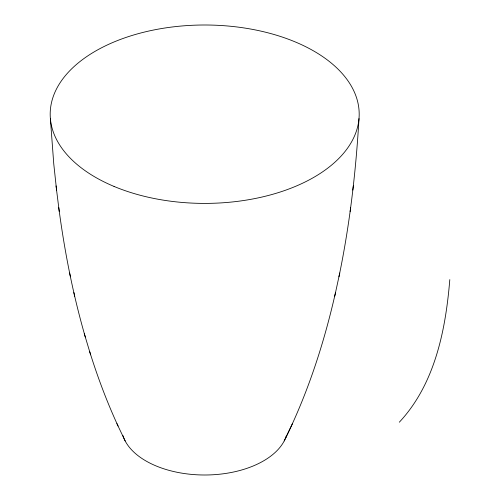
<?xml version="1.0" encoding="UTF-8"?>
<svg xmlns="http://www.w3.org/2000/svg" width="500" height="500" viewBox="0 0 500 500"><rect width="100%" height="100%" fill="white"/><g stroke="black" fill="none" stroke-linecap="round" stroke-linejoin="round"><path stroke-width="0.75" d="M359.006 118.575C355.9 171.688 349.775 224.7 338.944 276.812M449.806 279.625C445.662 330.025 434.969 384.012 399.319 422.206M352.8 190.1L353.338 185.894M350.131 211.537L350.656 207.406M285.294 438.681C308.119 392.331 324.125 342.856 335.513 292.538M334.725 296.231L339.756 273M284.206 440.95L292.5 423.569M89.663 351.569C97.55 376.95 106.925 401.9 118.069 426.044M116.881 423.569L125.175 440.95M58.725 207.406C64.519 251.156 73.019 294.6 85.294 337.006M84.269 333.606L90.638 354.812M73.869 292.538L74.656 296.231M69.625 273L70.438 276.812M50.375 118.575L53.762 163.919L56.581 190.1M56.044 185.894L59.25 211.537M286.488 435.475A83.094 47.975 0 0 1 204.688 475A83.094 47.975 0 0 1 122.894 435.475M114.038 186.431A154.5 89.2 0 0 0 358.363 123.413A154.5 89.2 0 0 0 141.675 32.756A154.5 89.2 0 0 0 114.038 186.431"/></g></svg>
